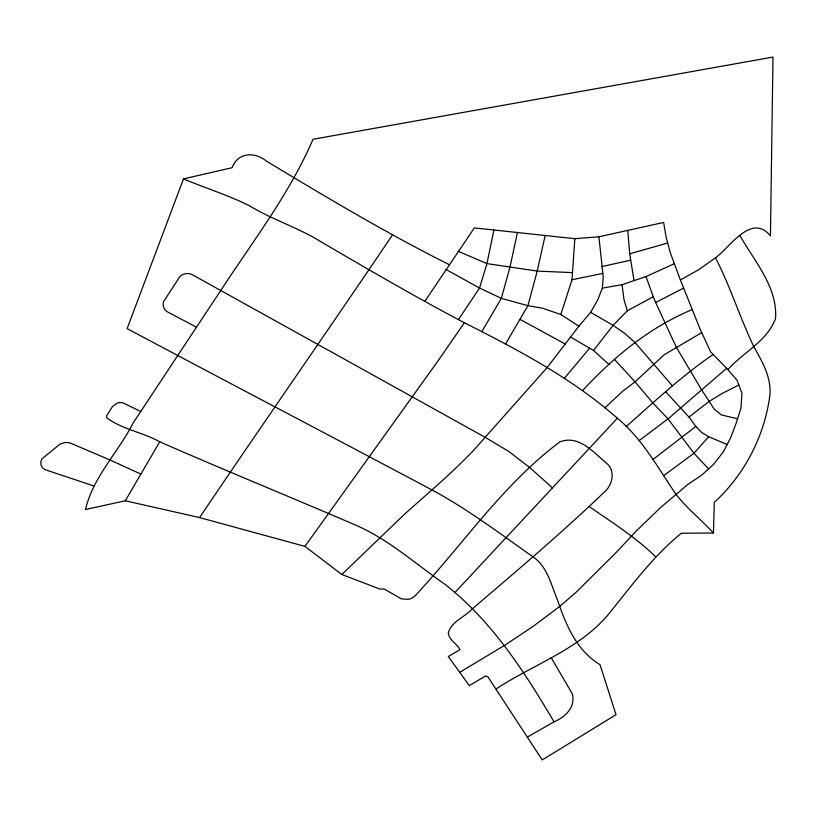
<?xml version="1.0" encoding="UTF-8"?>
<svg xmlns="http://www.w3.org/2000/svg" width="817" height="817" viewBox="0 0 817 817"><rect width="100%" height="100%" fill="white"/><g stroke="black" fill="none" stroke-linecap="round" stroke-linejoin="round"><path stroke-width="1.23" d="M496.093 688.945C533.327 664.487 578.681 649.576 608.052 614.813C631.122 586.422 652.732 556.448 681.358 533.215L713.435 533.031L714.303 502.312C744.41 474.963 764.508 436.023 769.808 395.724C771.789 377.536 762.087 361.553 753.662 346.316C739.773 317.292 730.286 286.379 715.498 257.774C730.102 247.234 751.477 212.573 770.441 235.888L772.994 57.067L313.044 139.268C289.504 193.711 253.178 240.903 220.886 290.27L133.018 423.175C118.118 452.485 93.138 476.832 85.499 509.512L125.307 500.78L199.593 517.58L304.945 546.389L341.833 574.494L379.65 588.986L384.327 589.108L401.617 598.973L408.5 599.3A12.102 9.916 -21.7 0 0 416.231 594.613C463.566 543.571 503.68 483.787 559.951 441.844C579.324 434.378 594.51 453.415 607.715 464.25C614.782 471.256 612.658 483.123 606.469 489.975C563.454 531.581 517.529 570.072 472.165 609.043C464.597 617.182 451.525 621.41 448.288 632.899C449.105 640.354 456.856 643.439 459.991 649.648L448.329 656.521L469.285 685.626L485.564 675.986L487.851 676.752L542.243 759.933L616.038 714.681L600.005 664.66C576.771 650.679 565.915 625.036 557.674 600.464C551.22 585.207 547.472 566.559 532.909 556.765C499.881 533.603 467.559 508.991 431.927 489.934C330.446 435.91 228.576 382.662 127.125 328.597L183.508 178.882L232.099 167.71C237.992 152.023 254.965 151.656 266.75 161.317C326.545 197.397 386.625 233.274 449.084 264.575M598.892 236.787L603.252 277.096L602.333 288.146L597.748 299.89L590.62 312.349L578.896 326.187L560.809 314.525L572.002 279.782L574.862 238.697L598.892 236.787L663.618 222.449L666.233 237.716L670.175 252.31L680.377 279.955L699.995 328.853L710.678 351.943L727.896 369.59L736.985 380.15L741.959 393.212L740.988 408.02L736.311 422.828L730.796 437.412L723.586 451.474L713.639 464.27L701.486 475.29L687.812 484.45L660.504 507.643L636.259 531.03L616.335 552.272L576.751 591.661L559.9 606.285L532.827 626.588L504.508 645.41L459.91 672.207M493.897 229.996L486.942 263.615L479.528 288.023L458.48 319.58M517.427 232.518L509.941 267.343L501.342 298.368L481.816 331.6M574.862 238.697L545.153 235.5L537.218 271.081L527.925 305.681L505.641 343.875M125.307 500.78L159.744 441.803C224.552 470.214 290.117 496.879 355.109 524.871C388.085 539.026 414.913 563.362 444.091 583.695C491.385 620.174 524.003 671.002 554.038 721.809C565.211 717.214 575.934 707.103 572.268 693.786L551.067 657.419M424.779 301.432L474.35 227.892L545.153 235.5M392.456 234.959C328.689 329.506 263.299 422.981 199.593 517.58M713.435 533.031C701.313 519.786 687.066 508.562 676.016 494.336C657.91 467.896 642.55 438.943 617.376 418.243C572.012 378.22 518.039 349.86 464.352 322.756L438.515 360.185L304.945 546.389M341.833 574.494L405.436 513.352L431.927 489.934A1018.707 877.55 40.5 0 0 472.747 451.301L546.839 367.916L578.896 326.187M570.92 337.237L593.52 350.442L613.107 325.36L627.385 310.736L653.273 296.734L646.012 276.575L674.188 263.758M564.445 378.22L589.629 348.165M727.181 444.458L708.635 436.758L693.96 453.261L663.527 475.77M617.376 418.243L454.916 592.539M582.705 390.434C613.884 356.845 649.74 327.198 692.418 309.5M604.856 407.938L622.462 391.384L635.064 381.856L664.078 354.844L701.732 332.621M727.896 369.59C743.133 352.26 767.51 341.087 775.547 318.395C777.651 287.165 754.612 261.379 740.008 235.796M713.139 354.476C681.96 375.861 654.284 401.668 626.077 426.699M726.65 368.314L668.04 418.866L639.149 440.618M708.635 436.758L701.578 432.387L695.818 426.474L653.12 459.379M665.579 391.619L688.986 417.078L708.911 401.555L722.228 393.457L738.834 385.011M715.498 257.774L698.464 269.865L680.377 279.955M554.038 721.809L527.465 737.057M737.588 418.784L721.34 414.913L714.313 409.225L701.64 389.883L676.241 347.113L655.643 302.515L683.706 288.084M602.333 288.146L622.054 284.663L646.012 276.575M634.043 280.619L629.703 253.832L667.663 243.027M601.639 266.618L630.387 260.235M572.002 279.782L602.691 273.409M572.503 272.623L537.218 271.081L486.942 263.615L458.133 251.238M93.71 485.89L45.16 469.704L42.423 467.702L40.983 464.914L40.85 461.83L41.922 458.868L60.152 444.019L65.135 442.467L67.78 442.6L70.364 443.059L110.285 460.114L140.892 474.085M560.809 314.525L542.835 308.275L527.925 305.681L501.342 298.368L479.528 288.023L445.827 269.385M183.508 178.882C205.424 188.155 228.27 195.089 249.553 205.843C272.572 219.844 298.583 227.708 321.428 242.067C368.651 269.681 415.945 297.225 464.352 322.756M159.744 441.803C143.026 432.367 121.999 429.313 106.782 417.824L106.578 415.924L112.45 406.621L116.964 403.2L119.854 402.495L122.805 402.781L140.769 411.543M196.397 327.117L169.007 312.697C164.666 310.94 161.991 306.13 163.604 301.585L179.883 276.534C183.079 273.378 188.176 272.541 192.179 274.635L485.38 437.452L508.654 451.352L529.477 467.344L552.496 487.841M520.082 319.406L565.487 344.161M590.62 312.349L613.107 325.36L624.699 333.387L634.87 342.394L672.371 385.787M589.2 506.54C612.096 522.502 635.82 537.32 655.765 556.908M593.52 350.442L608.9 364.413M708.553 468.887L693.96 453.261L668.04 418.866L652.875 402.955L635.064 381.856L614.496 359.449M688.986 417.078L695.818 426.474M653.273 296.734L655.643 302.515M627.385 310.736L623.974 299.543L622.054 284.663M627.783 230.455L629.703 253.832"/></g></svg>
